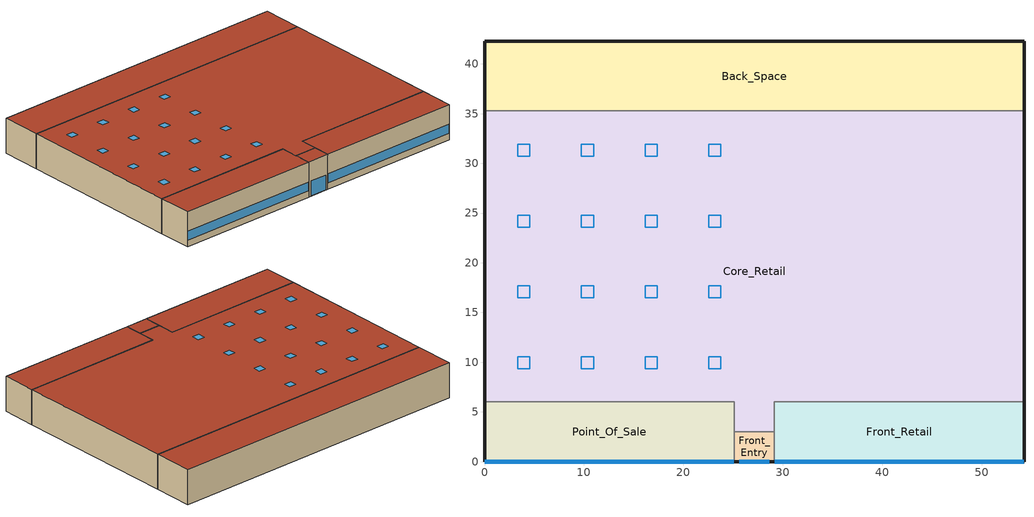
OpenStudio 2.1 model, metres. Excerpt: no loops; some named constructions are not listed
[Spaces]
Core_Retail
 floor ground: 54.27,35.27 54.27,6 29.14,6 29.14,3 25.14,3 25.14,6 0,6 0,35.27 z0
 wall outside: 54.27,6 54.27,35.27 / 0,35.27 0,6 z0:6.1
 wall to Back_Space: 54.27,35.27 0,35.27 z0:6.1
 wall to Front_Entry: 25.14,3 29.14,3 z0:6.1
 wall to Point_Of_Sale: 0,6 25.14,6 25.14,3 z0:6.1
 wall to Front_Retail: 29.14,3 29.14,6 54.27,6 z0:6.1
 roof outside: 29.14,3 29.14,6 54.27,6 54.27,35.27 0,35.27 0,6 25.14,6 25.14,3 z6.1
 skylight: 23.78,16.46 23.78,17.68 22.56,17.68 22.56,16.46 z6.1; 4.57,30.7 4.57,31.92 3.35,31.92 3.35,30.7 z6.1; 4.57,9.35 4.57,10.57 3.35,10.57 3.35,9.35 z6.1; 4.57,16.46 4.57,17.68 3.35,17.68 3.35,16.46 z6.1; 17.37,16.46 17.37,17.68 16.15,17.68 16.15,16.46 z6.1; 17.37,30.7 17.37,31.92 16.15,31.92 16.15,30.7 z6.1; 17.37,23.58 17.37,24.8 16.15,24.8 16.15,23.58 z6.1; 4.57,23.58 4.57,24.8 3.35,24.8 3.35,23.58 z6.1; 17.37,9.35 17.37,10.57 16.15,10.57 16.15,9.35 z6.1; 10.97,23.58 10.97,24.8 9.75,24.8 9.75,23.58 z6.1; 10.97,9.35 10.97,10.57 9.75,10.57 9.75,9.35 z6.1; 23.78,23.58 23.78,24.8 22.56,24.8 22.56,23.58 z6.1; 23.78,30.7 23.78,31.92 22.56,31.92 22.56,30.7 z6.1; 10.97,16.46 10.97,17.68 9.75,17.68 9.75,16.46 z6.1; 23.78,9.35 23.78,10.57 22.56,10.57 22.56,9.35 z6.1; 10.97,30.7 10.97,31.92 9.75,31.92 9.75,30.7 z6.1
Back_Space
 floor ground: 54.27,42.27 54.27,35.27 0,35.27 0,42.27 z0
 wall outside: 54.27,35.27 54.27,42.27 0,42.27 0,35.27 z0:6.1
 roof outside: 54.27,35.27 54.27,42.27 0,42.27 0,35.27 z6.1
Front_Retail
 floor ground: 54.27,6 54.27,0 29.14,0 29.14,6 z0
 wall outside: 29.14,0 54.27,0 54.27,6 z0:6.1
 wall to Front_Entry: 29.14,3 29.14,0 z0:6.1
 window: 29.19,0 54.22,0 z1.14:2.66
 roof outside: 54.27,0 54.27,6 29.14,6 29.14,0 z6.1
Point_Of_Sale
 floor ground: 25.14,6 25.14,0 0,0 0,6 z0
 wall outside: 0,6 0,0 25.14,0 z0:6.1
 wall to Front_Entry: 25.14,0 25.14,3 z0:6.1
 window: 0.05,0 25.09,0 z1.14:2.66
 roof outside: 25.14,0 25.14,6 0,6 0,0 z6.1
Front_Entry
 floor ground: 29.14,3 29.14,0 25.14,0 25.14,3 z0
 wall outside: 25.14,0 29.14,0 z0:6.1
 window: 25.64,0 28.64,0 z0.05:2.66
 roof outside: 29.14,0 29.14,3 25.14,3 25.14,0 z6.1
[Site]
Charlottetown CDA_PE_CAN: Latitude {deg}=46.28; Longitude {deg}=-63.13; Time Zone {hr}=-4; Elevation {m}=54; Terrain=City
[Building]
NECB 2011-RetailStandalone-NECB HDD Method-CAN_PE_Charlottetown.717060_CWEC.epw created: 2017-06-30 15:57:43 +0000: North Axis {deg}=0; Default Construction Set=NECB 2011 - Retail - NECB HDD Method at climate 6; Standards Number of Stories=1; Standards Number of Above Ground Stories=1; Standards Building Type=RetailStandalone
[Site:GroundTemperature:BuildingSurface]
19.527, 19.502, 19.536, 19.598, 20.002, 21.64, 22.225, 22.375, 21.449, 20.121, 19.802, 19.633
[Site:WaterMainsTemperature]
Calculation Method=Correlation; Annual Average Outdoor Air Temperature {C}=5.39167; Maximum Difference In Monthly Average Outdoor Air Temperatures {deltaC}=25.6
[SizingPeriod:DesignDay] Barometric Pressure {Pa}=100678; Sky Clearness=0; Rain Indicator=0; Snow Indicator=0; Day of Month=21; Daylight Saving Time Indicator=0; Humidity Indicating Type=Wetbulb; Dry-Bulb Temperature Range Modifier Type=DefaultMultipliers
Name | Maximum Dry-Bulb Temperature {C} | Daily Dry-Bulb Temperature Range {deltaC} | Humidity Indicating Conditions at Maximum Dry-Bulb | Wind Speed {m/s} | Wind Direction {deg} | Month | Day Type | Solar Model Indicator | ASHRAE Taub | ASHRAE Taud
Charlottetown CDA Ann Htg 99.6% Condns DB | -20.5 | 0 | -20.5 | 4.9 | 280 | 1 | WinterDesignDay | ASHRAEClearSky
Charlottetown CDA Ann Clg .4% Condns WB=>MDB | 25.3 | 8.3 | 21.6 | 5 | 240 | 7 | SummerDesignDay | ASHRAETau | 0.431 | 2.141
Charlottetown CDA Ann Clg .4% Condns DB=>MWB | 26.7 | 8.3 | 20.5 | 5 | 240 | 7 | SummerDesignDay | ASHRAETau | 0.431 | 2.141
[Material:NoMass]
CP02 CARPET PAD: Roughness=VeryRough; Thermal Resistance {m2-K/W}=0.21648; Thermal Absorptance=0.9; Solar Absorptance=0.7; Visible Absorptance=0.8
[Material]
Name | Roughness | Thickness {m} | Conductivity {W/m-K} | Density {kg/m3} | Specific Heat {J/kg-K} | Thermal Absorptance | Solar Absorptance | Visible Absorptance
100mm Normalweight concrete floor | MediumSmooth | 0.1016 | 2.31 | 2322 | 832
G01 13mm gypsum board | Smooth | 0.0127 | 0.16 | 800 | 1090 | 0.9 | 0.7 | 0.5
G05 25mm wood | MediumSmooth | 0.0254 | 0.15 | 608 | 1630 | 0.9 | 0.5 | 0.5
[Construction]
Typical Interior Floor: 100mm Normalweight concrete floor, CP02 CARPET PAD
Typical Interior Wall: G01 13mm gypsum board, G01 13mm gypsum board
Typical Interior Ceiling: CP02 CARPET PAD, 100mm Normalweight concrete floor
Typical Interior Window: Clear 3mm
Typical Interior Door; Typical Interior Partition: G05 25mm wood
Customized Fenestration: cond=0.220 tvis=0.220 tsol=0.232: Customized Fenestration:: cond=0.220 tvis=0.220 tsol=0.232
Customized Fenestration: cond=0.220 tvis=0.441 tsol=0.279: Customized Fenestration:: cond=0.220 tvis=0.441 tsol=0.279
Customized Fenestration: cond=0.220 tvis=0.294 tsol=0.332: Customized Fenestration:: cond=0.220 tvis=0.294 tsol=0.332
Customized Fenestration: cond=0.220 tvis=0.898 tsol=0.837: Customized Fenestration:: cond=0.220 tvis=0.898 tsol=0.837
[DefaultConstructionSet]
NECB 2011 - Retail - NECB HDD Method at climate 6: Default Exterior Surface Constructions=NECB 2011 - Retail - NECB HDD Method at climate 6; Default Interior Surface Constructions=Default Surface Constructions 2; Default Ground Contact Surface Constructions=NECB 2011 - Retail - NECB HDD Method at climate 7; Default Exterior SubSurface Constructions=NECB 2011 - Retail - NECB HDD Method at climate 6; Default Interior SubSurface Constructions=Default Sub Surface Constructions 2; Interior Partition Construction=Typical Interior Partition
[DefaultSurfaceConstructions]
Name | Floor Construction | Wall Construction | Roof Ceiling Construction
Default Surface Constructions 2 | Typical Interior Floor | Typical Interior Wall | Typical Interior Ceiling
NECB 2011 - Retail - NECB HDD Method at climate 6 | Customized opaque construction {3d7d7b28-6886-48c4-9e62-edda8efb1fd0} to conductance of 0.183 | Customized opaque construction {97bdcf63-f4c6-4c8f-a58a-e558d5790ea5} to conductance of 0.247 | Customized opaque construction {587b187c-9707-491d-a728-81fc1ab68fe8} to conductance of 0.183
NECB 2011 - Retail - NECB HDD Method at climate 7 | Customized opaque construction {11b860db-1c7a-4ee3-8421-26ee50c57da0} to conductance of 0.757 | Customized opaque construction {11b860db-1c7a-4ee3-8421-26ee50c57da0} to conductance of 0.284 | Customized opaque construction {11b860db-1c7a-4ee3-8421-26ee50c57da0} to conductance of 0.284
[DefaultSubSurfaceConstructions]
Name | Fixed Window Construction | Operable Window Construction | Door Construction | Glass Door Construction | Overhead Door Construction | Skylight Construction | Tubular Daylight Dome Construction | Tubular Daylight Diffuser Construction
Default Sub Surface Constructions 2 | Typical Interior Window | Typical Interior Window | Typical Interior Door
NECB 2011 - Retail - NECB HDD Method at climate 6 | Customized Fenestration: cond=0.220 tvis=0.220 tsol=0.232 | Customized Fenestration: cond=0.220 tvis=0.220 tsol=0.232 | Customized opaque construction {91d64369-d1a8-4789-bda7-391d32a497e3} to conductance of 2.2 | Customized Fenestration: cond=0.220 tvis=0.441 tsol=0.279 | Customized opaque construction {12e3a993-aee2-4562-855a-74164b0210b1} to conductance of 2.2 | Customized Fenestration: cond=0.220 tvis=0.294 tsol=0.332 | Customized Fenestration: cond=0.220 tvis=0.898 tsol=0.837 | Customized Fenestration: cond=0.220 tvis=0.898 tsol=0.837
[WindowMaterial:Glazing]
Clear 3mm: Optical Data Type=SpectralAverage; Thickness {m}=0.003; Solar Transmittance at Normal Incidence=0.837; Front Side Solar Reflectance at Normal Incidence=0.075; Back Side Solar Reflectance at Normal Incidence=0.075; Visible Transmittance at Normal Incidence=0.898; Front Side Visible Reflectance at Normal Incidence=0.081; Back Side Visible Reflectance at Normal Incidence=0.081; Infrared Transmittance at Normal Incidence=0; Front Side Infrared Hemispherical Emissivity=0.84; Back Side Infrared Hemispherical Emissivity=0.84; Conductivity {W/m-K}=0.9; Dirt Correction Factor for Solar and Visible Transmittance=1; Solar Diffusing=No
[WindowMaterial:SimpleGlazingSystem] U-Factor {W/m2-K}=2.2; Solar Heat Gain Coefficient=0.6; Visible Transmittance=0.21
Customized Fenestration:: cond=0.220 tvis=0.220 tsol=0.232; Customized Fenestration:: cond=0.220 tvis=0.441 tsol=0.279; Customized Fenestration:: cond=0.220 tvis=0.294 tsol=0.332; Customized Fenestration:: cond=0.220 tvis=0.898 tsol=0.837
[Space] Building Story=Building Story 1; Part of Total Floor Area=Yes
Name | Space Type | Thermal Zone
Core_Retail | Space Function Retail - sales | Sp-Core_Retail Sys-3 Flr-1 Sch-C HPlcmt-east ZN
Back_Space | Space Function Storage area | Sp-Back_Space Sys-4 Flr-1 Sch-E HPlcmt-north ZN
Front_Retail | Space Function Retail - sales | Sp-Front_Retail Sys-3 Flr-1 Sch-C HPlcmt-south ZN
Point_Of_Sale | Space Function Retail - sales | Sp-Point_Of_Sale Sys-3 Flr-1 Sch-C HPlcmt-south ZN
Front_Entry | Space Function Lobby - elevator | Sp-Front_Entry Sys-3 Flr-1 Sch-C HPlcmt-south ZN
[BuildingStory]
Building Story 1: Nominal Z Coordinate {m}=0
[SpaceType] Standards Building Type=Space Function
Name | Default Schedule Set | Design Specification Outdoor Air Object | Standards Space Type
Space Function Storage area | Space Function Storage area Schedule Set | Space Function Storage area Ventilation | Storage area
Space Function Retail - sales | Space Function Retail - sales Schedule Set | Space Function Retail - sales Ventilation | Retail - sales
Space Function Lobby - elevator | Space Function Lobby - elevator Schedule Set | Space Function Lobby - elevator Ventilation | Lobby - elevator
[People:Definition] Number of People Calculation Method=People/Area; Fraction Radiant=0.3
Name | People per Space Floor Area {person/m2}
Space Function Lobby - elevator People Definition | 0.0999967
Space Function Retail - sales People Definition | 0.0333681
Space Function Storage area People Definition | 0.0100104
[People] Work Efficiency Schedule=Work Efficiency Schedule; Clothing Insulation Schedule=Clothing Schedule; Air Velocity Schedule=Air Velocity Schedule
Name | People Definition | Space or SpaceType
Space Function Lobby - elevator People | Space Function Lobby - elevator People Definition | Space Function Lobby - elevator
Space Function Retail - sales People | Space Function Retail - sales People Definition | Space Function Retail - sales
Space Function Storage area People | Space Function Storage area People Definition | Space Function Storage area
[Lights:Definition] Design Level Calculation Method=Watts/Area; Fraction Radiant=0.5; Fraction Visible=0.2
Name | Watts per Space Floor Area {W/m2}
Space Function Lobby - elevator Lights Definition | 6.89994
Space Function Retail - sales Lights Definition | 18.0998
Space Function Storage area Lights Definition | 6.79994
[Lights]
Name | Lights Definition | Space or SpaceType
Space Function Lobby - elevator Lights | Space Function Lobby - elevator Lights Definition | Space Function Lobby - elevator
Space Function Retail - sales Lights | Space Function Retail - sales Lights Definition | Space Function Retail - sales
Space Function Storage area Lights | Space Function Storage area Lights Definition | Space Function Storage area
[ElectricEquipment:Definition] Design Level Calculation Method=Watts/Area; Fraction Radiant=0.5
Name | Watts per Space Floor Area {W/m2}
Space Function Lobby - elevator Elec Equip Definition; Space Function Storage area Elec Equip Definition | 0.999992
Space Function Retail - sales Elec Equip Definition | 2.49998
[ElectricEquipment]
Name | Electric Equipment Definition | Space or SpaceType
Space Function Lobby - elevator Elec Equip | Space Function Lobby - elevator Elec Equip Definition | Space Function Lobby - elevator
Space Function Retail - sales Elec Equip | Space Function Retail - sales Elec Equip Definition | Space Function Retail - sales
Space Function Storage area Elec Equip | Space Function Storage area Elec Equip Definition | Space Function Storage area
[DesignSpecification:OutdoorAir] Outdoor Air Method=Sum
Name | Outdoor Air Flow per Floor Area {m3/s-m2}
Space Function Lobby - elevator Ventilation | 0.0041148
Space Function Retail - sales Ventilation | 0.00118364
Space Function Storage area Ventilation | 0.0003556
[DefaultScheduleSet] People Activity Level Schedule=NECB-Activity; Infiltration Schedule=Always On
Name | Number of People Schedule | Lighting Schedule | Electric Equipment Schedule
Space Function Lobby - elevator Schedule Set; Space Function Retail - sales Schedule Set | NECB-C-Occupancy | NECB-C-Lighting | NECB-C-Electric-Equipment
Space Function Storage area Schedule Set | NECB-E-Occupancy | NECB-E-Lighting | NECB-E-Electric-Equipment
[ThermostatSetpoint:DualSetpoint]
Name | Heating Setpoint Temperature Schedule | Cooling Setpoint Temperature Schedule
Space Function Retail - sales Thermostat 4; Space Function Lobby - elevator Thermostat 2; Space Function Retail - sales Thermostat 5; Space Function Retail - sales Thermostat 6 | NECB-C-Thermostat Setpoint-Heating | NECB-C-Thermostat Setpoint-Cooling
Space Function Storage area Thermostat 2 | NECB-E-Thermostat Setpoint-Heating | NECB-E-Thermostat Setpoint-Cooling
[SpaceInfiltration:DesignFlowRate] Schedule=Always On Discrete; Design Flow Rate Calculation Method=Flow/ExteriorArea; Flow per Exterior Surface Area {m3/s-m2}=0.00025; Constant Term Coefficient=0; Temperature Term Coefficient=0; Velocity Term Coefficient=0.224; Velocity Squared Term Coefficient=0
Name | Space or SpaceType
Back_Space Infiltration | Back_Space
Core_Retail Infiltration | Core_Retail
Front_Entry Infiltration | Front_Entry
Front_Retail Infiltration | Front_Retail
Point_Of_Sale Infiltration | Point_Of_Sale
[ThermalZone] Use Ideal Air Loads=No
Name | Thermostat
Sp-Core_Retail Sys-3 Flr-1 Sch-C HPlcmt-east ZN | Space Function Retail - sales Thermostat 4
Sp-Front_Entry Sys-3 Flr-1 Sch-C HPlcmt-south ZN | Space Function Lobby - elevator Thermostat 2
Sp-Point_Of_Sale Sys-3 Flr-1 Sch-C HPlcmt-south ZN | Space Function Retail - sales Thermostat 5
Sp-Front_Retail Sys-3 Flr-1 Sch-C HPlcmt-south ZN | Space Function Retail - sales Thermostat 6
Sp-Back_Space Sys-4 Flr-1 Sch-E HPlcmt-north ZN | Space Function Storage area Thermostat 2
[Schedule:Ruleset]
Clothing Schedule: Default Day Schedule=Clothing Schedule Default Winter Clothes
Air Velocity Schedule: Default Day Schedule=Air Velocity Schedule Default
Work Efficiency Schedule: Default Day Schedule=Work Efficiency Schedule Default
NECB-C-Occupancy: Default Day Schedule=NECB-C-Occupancy Default
NECB-Activity: Default Day Schedule=NECB-Activity Default; Summer Design Day Schedule=NECB-Activity Summer Design Day; Winter Design Day Schedule=NECB-Activity Winter Design Day
NECB-C-Lighting: Default Day Schedule=NECB-C-Lighting Default
NECB-C-Electric-Equipment: Default Day Schedule=NECB-C-Electric-Equipment Default
Always On: Default Day Schedule=Always On Default
NECB-C-Thermostat Setpoint-Heating: Default Day Schedule=NECB-C-Thermostat Setpoint-Heating Default
NECB-C-Thermostat Setpoint-Cooling: Default Day Schedule=NECB-C-Thermostat Setpoint-Cooling Default
NECB-E-Occupancy: Default Day Schedule=NECB-E-Occupancy Default
NECB-E-Lighting: Default Day Schedule=NECB-E-Lighting Default
NECB-E-Electric-Equipment: Default Day Schedule=NECB-E-Electric-Equipment Default
NECB-E-Thermostat Setpoint-Heating: Default Day Schedule=NECB-E-Thermostat Setpoint-Heating Default
NECB-E-Thermostat Setpoint-Cooling: Default Day Schedule=NECB-E-Thermostat Setpoint-Cooling Default
[Schedule:Day]
Clothing Schedule Default Winter Clothes; Always On Default: 24, 0, 1
Clothing Schedule Summer Clothes: 24, 0, 0.5
Air Velocity Schedule Default: 24, 0, 0.2
Work Efficiency Schedule Default; NECB-E-Occupancy Sun|Hol Day: 24, 0, 0
NECB-C-Occupancy Default; NECB-C-Occupancy Default|Wkdy Day: 8, 0, 0, 9, 0, 0.1, 10, 0, 0.2, 12, 0, 0.5, 16, 0, 0.7, 17, 0, 0.8, 18, 0, 0.7, 19, 0, 0.5, 21, 0, 0.3, 24, 0, 0
NECB-C-Occupancy Sat Day: 8, 0, 0, 9, 0, 0.1, 10, 0, 0.2, 11, 0, 0.5, 12, 0, 0.6, 13, 0, 0.8, 16, 0, 0.9, 17, 0, 0.8, 18, 0, 0.7, 19, 0, 0.5, 21, 0, 0.2, 24, 0, 0
NECB-C-Occupancy Sun|Hol Day: 10, 0, 0, 11, 0, 0.1, 13, 0, 0.2, 18, 0, 0.4, 19, 0, 0.2, 24, 0, 0
NECB-Activity Default; NECB-Activity Winter Design Day; NECB-Activity Summer Design Day: 24, 0, 130
NECB-C-Lighting Default; NECB-C-Lighting Default|Wkdy Day; NECB-C-Lighting Sat Day; NECB-C-Electric-Equipment Default; NECB-C-Electric-Equipment Default|Wkdy Day; NECB-C-Electric-Equipment Sat Day: 8, 0, 0.05, 9, 0, 0.5, 19, 0, 0.9, 20, 0, 0.6, 21, 0, 0.5, 24, 0, 0.05
NECB-C-Lighting Sun|Hol Day; NECB-C-Electric-Equipment Sun|Hol Day: 10, 0, 0.05, 11, 0, 0.5, 18, 0, 0.9, 19, 0, 0.6, 24, 0, 0.05
NECB-C-Thermostat Setpoint-Heating Default; NECB-C-Thermostat Setpoint-Heating Default|Wkdy Day; NECB-C-Thermostat Setpoint-Heating Sat Day: 7, 0, 18, 8, 0, 20, 21, 0, 22, 24, 0, 18
NECB-C-Thermostat Setpoint-Heating Sun|Hol Day: 9, 0, 18, 10, 0, 20, 19, 0, 22, 24, 0, 18
NECB-C-Thermostat Setpoint-Cooling Default; NECB-C-Thermostat Setpoint-Cooling Default|Wkdy Day; NECB-C-Thermostat Setpoint-Cooling Sat Day: 7, 0, 35, 21, 0, 24, 24, 0, 35
NECB-C-Thermostat Setpoint-Cooling Sun|Hol Day: 9, 0, 35, 19, 0, 24, 24, 0, 35
NECB-E-Occupancy Default; NECB-E-Occupancy Default|Wkdy Day: 8, 0, 0, 9, 0, 0.2, 10, 0, 0.7, 14, 0, 0.9, 15, 0, 0.5, 16, 0, 0.9, 18, 0, 0.8, 19, 0, 0.2, 24, 0, 0
NECB-E-Occupancy Sat Day: 9, 0, 0, 13, 0, 0.2, 17, 0, 0.1, 24, 0, 0
NECB-E-Lighting Default; NECB-E-Lighting Default|Wkdy Day; NECB-E-Electric-Equipment Default; NECB-E-Electric-Equipment Default|Wkdy Day: 8, 0, 0.05, 9, 0, 0.4, 10, 0, 0.7, 18, 0, 0.9, 19, 0, 0.4, 24, 0, 0.05
NECB-E-Lighting Sat Day; NECB-E-Electric-Equipment Sat Day: 9, 0, 0.05, 10, 0, 0.5, 15, 0, 0.9, 16, 0, 0.7, 17, 0, 0.5, 24, 0, 0.05
NECB-E-Lighting Sun|Hol Day; NECB-E-Electric-Equipment Sun|Hol Day: 24, 0, 0.05
NECB-E-Thermostat Setpoint-Heating Default; NECB-E-Thermostat Setpoint-Heating Default|Wkdy Day: 7, 0, 18, 8, 0, 20, 19, 0, 22, 24, 0, 18
NECB-E-Thermostat Setpoint-Heating Sat Day: 8, 0, 18, 9, 0, 20, 17, 0, 22, 24, 0, 18
NECB-E-Thermostat Setpoint-Heating Sun|Hol Day: 24, 0, 18
NECB-E-Thermostat Setpoint-Cooling Default; NECB-E-Thermostat Setpoint-Cooling Default|Wkdy Day: 7, 0, 35, 19, 0, 24, 24, 0, 35
NECB-E-Thermostat Setpoint-Cooling Sat Day: 8, 0, 35, 17, 0, 24, 24, 0, 35
NECB-E-Thermostat Setpoint-Cooling Sun|Hol Day: 24, 0, 35
[Schedule:Rule] Date Specification Type=DateRange; Start Day=1
Name | Schedule Ruleset | Rule Order | Day Schedule | Start Month | End Month | End Day | Apply Monday | Apply Tuesday | Apply Wednesday | Apply Thursday | Apply Friday | Apply Saturday | Apply Sunday
Schedule Rule 1 | Clothing Schedule | 0 | Clothing Schedule Summer Clothes | 5 | 9 | 30
Schedule Rule 2 | NECB-C-Occupancy | 2 | NECB-C-Occupancy Default|Wkdy Day | 1 | 12 | 31 | Yes | Yes | Yes | Yes | Yes
Schedule Rule 3 | NECB-C-Occupancy | 1 | NECB-C-Occupancy Sat Day | 1 | 12 | 31 |  |  |  |  |  | Yes
Schedule Rule 4 | NECB-C-Occupancy | 0 | NECB-C-Occupancy Sun|Hol Day | 1 | 12 | 31 |  |  |  |  |  |  | Yes
Schedule Rule 5 | NECB-C-Lighting | 2 | NECB-C-Lighting Default|Wkdy Day | 1 | 12 | 31 | Yes | Yes | Yes | Yes | Yes
Schedule Rule 6 | NECB-C-Lighting | 1 | NECB-C-Lighting Sat Day | 1 | 12 | 31 |  |  |  |  |  | Yes
Schedule Rule 7 | NECB-C-Lighting | 0 | NECB-C-Lighting Sun|Hol Day | 1 | 12 | 31 |  |  |  |  |  |  | Yes
Schedule Rule 8 | NECB-C-Electric-Equipment | 2 | NECB-C-Electric-Equipment Default|Wkdy Day | 1 | 12 | 31 | Yes | Yes | Yes | Yes | Yes
Schedule Rule 9 | NECB-C-Electric-Equipment | 1 | NECB-C-Electric-Equipment Sat Day | 1 | 12 | 31 |  |  |  |  |  | Yes
Schedule Rule 10 | NECB-C-Electric-Equipment | 0 | NECB-C-Electric-Equipment Sun|Hol Day | 1 | 12 | 31 |  |  |  |  |  |  | Yes
Schedule Rule 11 | NECB-C-Thermostat Setpoint-Heating | 2 | NECB-C-Thermostat Setpoint-Heating Default|Wkdy Day | 1 | 12 | 31 | Yes | Yes | Yes | Yes | Yes
Schedule Rule 12 | NECB-C-Thermostat Setpoint-Heating | 1 | NECB-C-Thermostat Setpoint-Heating Sat Day | 1 | 12 | 31 |  |  |  |  |  | Yes
Schedule Rule 13 | NECB-C-Thermostat Setpoint-Heating | 0 | NECB-C-Thermostat Setpoint-Heating Sun|Hol Day | 1 | 12 | 31 |  |  |  |  |  |  | Yes
Schedule Rule 14 | NECB-C-Thermostat Setpoint-Cooling | 2 | NECB-C-Thermostat Setpoint-Cooling Default|Wkdy Day | 1 | 12 | 31 | Yes | Yes | Yes | Yes | Yes
Schedule Rule 15 | NECB-C-Thermostat Setpoint-Cooling | 1 | NECB-C-Thermostat Setpoint-Cooling Sat Day | 1 | 12 | 31 |  |  |  |  |  | Yes
Schedule Rule 16 | NECB-C-Thermostat Setpoint-Cooling | 0 | NECB-C-Thermostat Setpoint-Cooling Sun|Hol Day | 1 | 12 | 31 |  |  |  |  |  |  | Yes
Schedule Rule 17 | NECB-E-Occupancy | 2 | NECB-E-Occupancy Default|Wkdy Day | 1 | 12 | 31 | Yes | Yes | Yes | Yes | Yes
Schedule Rule 18 | NECB-E-Occupancy | 1 | NECB-E-Occupancy Sat Day | 1 | 12 | 31 |  |  |  |  |  | Yes
Schedule Rule 19 | NECB-E-Occupancy | 0 | NECB-E-Occupancy Sun|Hol Day | 1 | 12 | 31 |  |  |  |  |  |  | Yes
Schedule Rule 20 | NECB-E-Lighting | 2 | NECB-E-Lighting Default|Wkdy Day | 1 | 12 | 31 | Yes | Yes | Yes | Yes | Yes
Schedule Rule 21 | NECB-E-Lighting | 1 | NECB-E-Lighting Sat Day | 1 | 12 | 31 |  |  |  |  |  | Yes
Schedule Rule 22 | NECB-E-Lighting | 0 | NECB-E-Lighting Sun|Hol Day | 1 | 12 | 31 |  |  |  |  |  |  | Yes
Schedule Rule 23 | NECB-E-Electric-Equipment | 2 | NECB-E-Electric-Equipment Default|Wkdy Day | 1 | 12 | 31 | Yes | Yes | Yes | Yes | Yes
Schedule Rule 24 | NECB-E-Electric-Equipment | 1 | NECB-E-Electric-Equipment Sat Day | 1 | 12 | 31 |  |  |  |  |  | Yes
Schedule Rule 25 | NECB-E-Electric-Equipment | 0 | NECB-E-Electric-Equipment Sun|Hol Day | 1 | 12 | 31 |  |  |  |  |  |  | Yes
Schedule Rule 26 | NECB-E-Thermostat Setpoint-Heating | 2 | NECB-E-Thermostat Setpoint-Heating Default|Wkdy Day | 1 | 12 | 31 | Yes | Yes | Yes | Yes | Yes
Schedule Rule 27 | NECB-E-Thermostat Setpoint-Heating | 1 | NECB-E-Thermostat Setpoint-Heating Sat Day | 1 | 12 | 31 |  |  |  |  |  | Yes
Schedule Rule 28 | NECB-E-Thermostat Setpoint-Heating | 0 | NECB-E-Thermostat Setpoint-Heating Sun|Hol Day | 1 | 12 | 31 |  |  |  |  |  |  | Yes
Schedule Rule 29 | NECB-E-Thermostat Setpoint-Cooling | 2 | NECB-E-Thermostat Setpoint-Cooling Default|Wkdy Day | 1 | 12 | 31 | Yes | Yes | Yes | Yes | Yes
Schedule Rule 30 | NECB-E-Thermostat Setpoint-Cooling | 1 | NECB-E-Thermostat Setpoint-Cooling Sat Day | 1 | 12 | 31 |  |  |  |  |  | Yes
Schedule Rule 31 | NECB-E-Thermostat Setpoint-Cooling | 0 | NECB-E-Thermostat Setpoint-Cooling Sun|Hol Day | 1 | 12 | 31 |  |  |  |  |  |  | Yes
[Schedule:Constant]
Always On Discrete: Value=1
